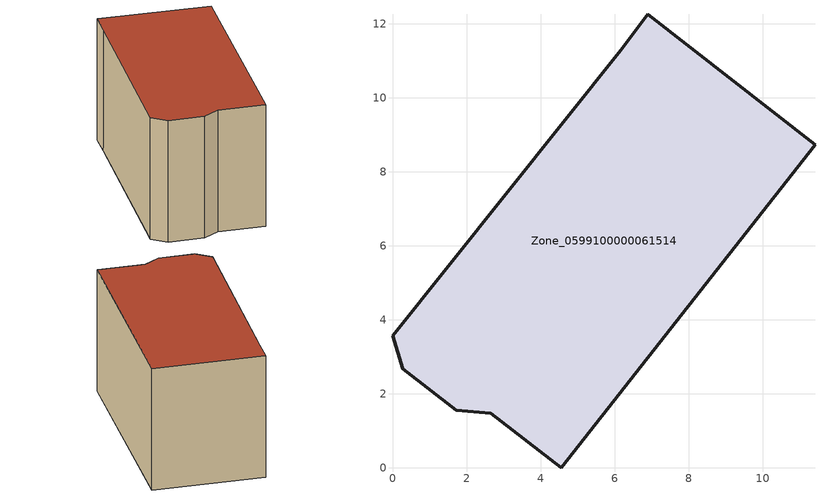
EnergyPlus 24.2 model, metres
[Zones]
Zone_0599100000061514
 floor ground (C_G): 6.16,11.29 6.9,12.26 11.41,8.73 4.56,0 2.65,1.48 1.72,1.56 0.28,2.68 0,3.57 z3.24
 wall outside (C_F): 0.28,2.68 1.72,1.56 2.65,1.48 4.56,0 11.41,8.73 6.9,12.26 6.16,11.29 0,3.57 0.28,2.68 z3.24:9.84
 roof outside (C_R): 2.65,1.48 4.56,0 11.41,8.73 6.9,12.26 6.16,11.29 0,3.57 0.28,2.68 1.72,1.56 z9.84
[BUILDING]
Pand.0599100000061514: North Axis=0; Terrain=City; Loads Convergence Tolerance Value=0.04; Temperature Convergence Tolerance Value=0.4; Solar Distribution=FullExterior; Maximum Number of Warmup Days=25; Minimum Number of Warmup Days=1
[Site:Location]
Rotterdam.The.Hague.AP_ZH_NLD Design_Conditions: Latitude=51.96; Longitude=4.45; Time Zone=1; Elevation=-4.5
[SITE:GROUNDTEMPERATURE:BUILDINGSURFACE]
18, 18, 18, 18, 18, 18, 18, 18, 18, 18, 18, 18
[MATERIAL] Thermal Absorptance=0.9; Solar Absorptance=0.7; Visible Absorptance=0.7
Name | Roughness | Thickness | Conductivity | Density | Specific Heat
G.TI.1946 | MediumSmooth | 0.15 | 1 | 540 | 1210
F.TI.1946 | Rough | 0.3 | 0.857143 | 1920 | 840
R.TI.1946 | MediumRough | 0.2 | 0.1 | 1500 | 1000
[CONSTRUCTION]
C_G: G.TI.1946
C_F: F.TI.1946
C_R: R.TI.1946
[ZONE]
Zone_0599100000061514: Type=1; Multiplier=1; Ceiling Height=Autocalculate; Volume=Autocalculate; Floor Area=autocalculate; Part of Total Floor Area=Yes
[ZONEINFILTRATION:DESIGNFLOWRATE]
Infil_Zone_0599100000061514: Zone or ZoneList or Space or SpaceList=Zone_0599100000061514; Schedule=AlwaysOn; Design Flow Rate Calculation Method=Flow/Area; Flow Rate per Floor Area=0.003; Constant Term Coefficient=1; Temperature Term Coefficient=0; Velocity Term Coefficient=0; Velocity Squared Term Coefficient=0
[HVACTEMPLATE:ZONE:IDEALLOADSAIRSYSTEM]
Zone_0599100000061514: Maximum Heating Supply Air Temperature=50; Minimum Cooling Supply Air Temperature=13; Maximum Heating Supply Air Humidity Ratio=0.0156; Minimum Cooling Supply Air Humidity Ratio=0.0077; Heating Limit=NoLimit; Cooling Limit=NoLimit; Dehumidification Control Type=ConstantSensibleHeatRatio; Cooling Sensible Heat Ratio=0.7; Dehumidification Setpoint=60; Humidification Control Type=None; Humidification Setpoint=30; Outdoor Air Method=None; Outdoor Air Flow Rate per Person=0.00944; Outdoor Air Flow Rate per Zone Floor Area=0; Outdoor Air Flow Rate per Zone=0; Demand Controlled Ventilation Type=None; Outdoor Air Economizer Type=NoEconomizer; Heat Recovery Type=None; Sensible Heat Recovery Effectiveness=0.7; Latent Heat Recovery Effectiveness=0.65
[ZONECONTROL:THERMOSTAT]
ThermostatControl_Zone_0599100000061514: Zone or ZoneList=Zone_0599100000061514; Control Type Schedule=DualSetpointControlType; Control 1=Thermostat_Zone_0599100000061514; Temperature Difference Between Cutout And Setpoint=0
[THERMOSTATSETPOINT:DUALSETPOINT]
Thermostat_Zone_0599100000061514: Heating Setpoint Temperature Schedule=HeatingSetpoint_Zone_0599100000061514; Cooling Setpoint Temperature Schedule=CoolingSetpoint_Zone_0599100000061514
[SCHEDULE:COMPACT]
HeatingSetpoint_Zone_0599100000061514: Through: 12/31, For: AllDays, Until: 24:00, 21
CoolingSetpoint_Zone_0599100000061514: Through: 12/31, For: AllDays, Until: 24:00, 24
DualSetpointControlType: Through: 12/31, For: AllDays, Until: 24:00, 4
AlwaysOn: Through: 12/31, For: AllDays, Until: 24:00, 1
